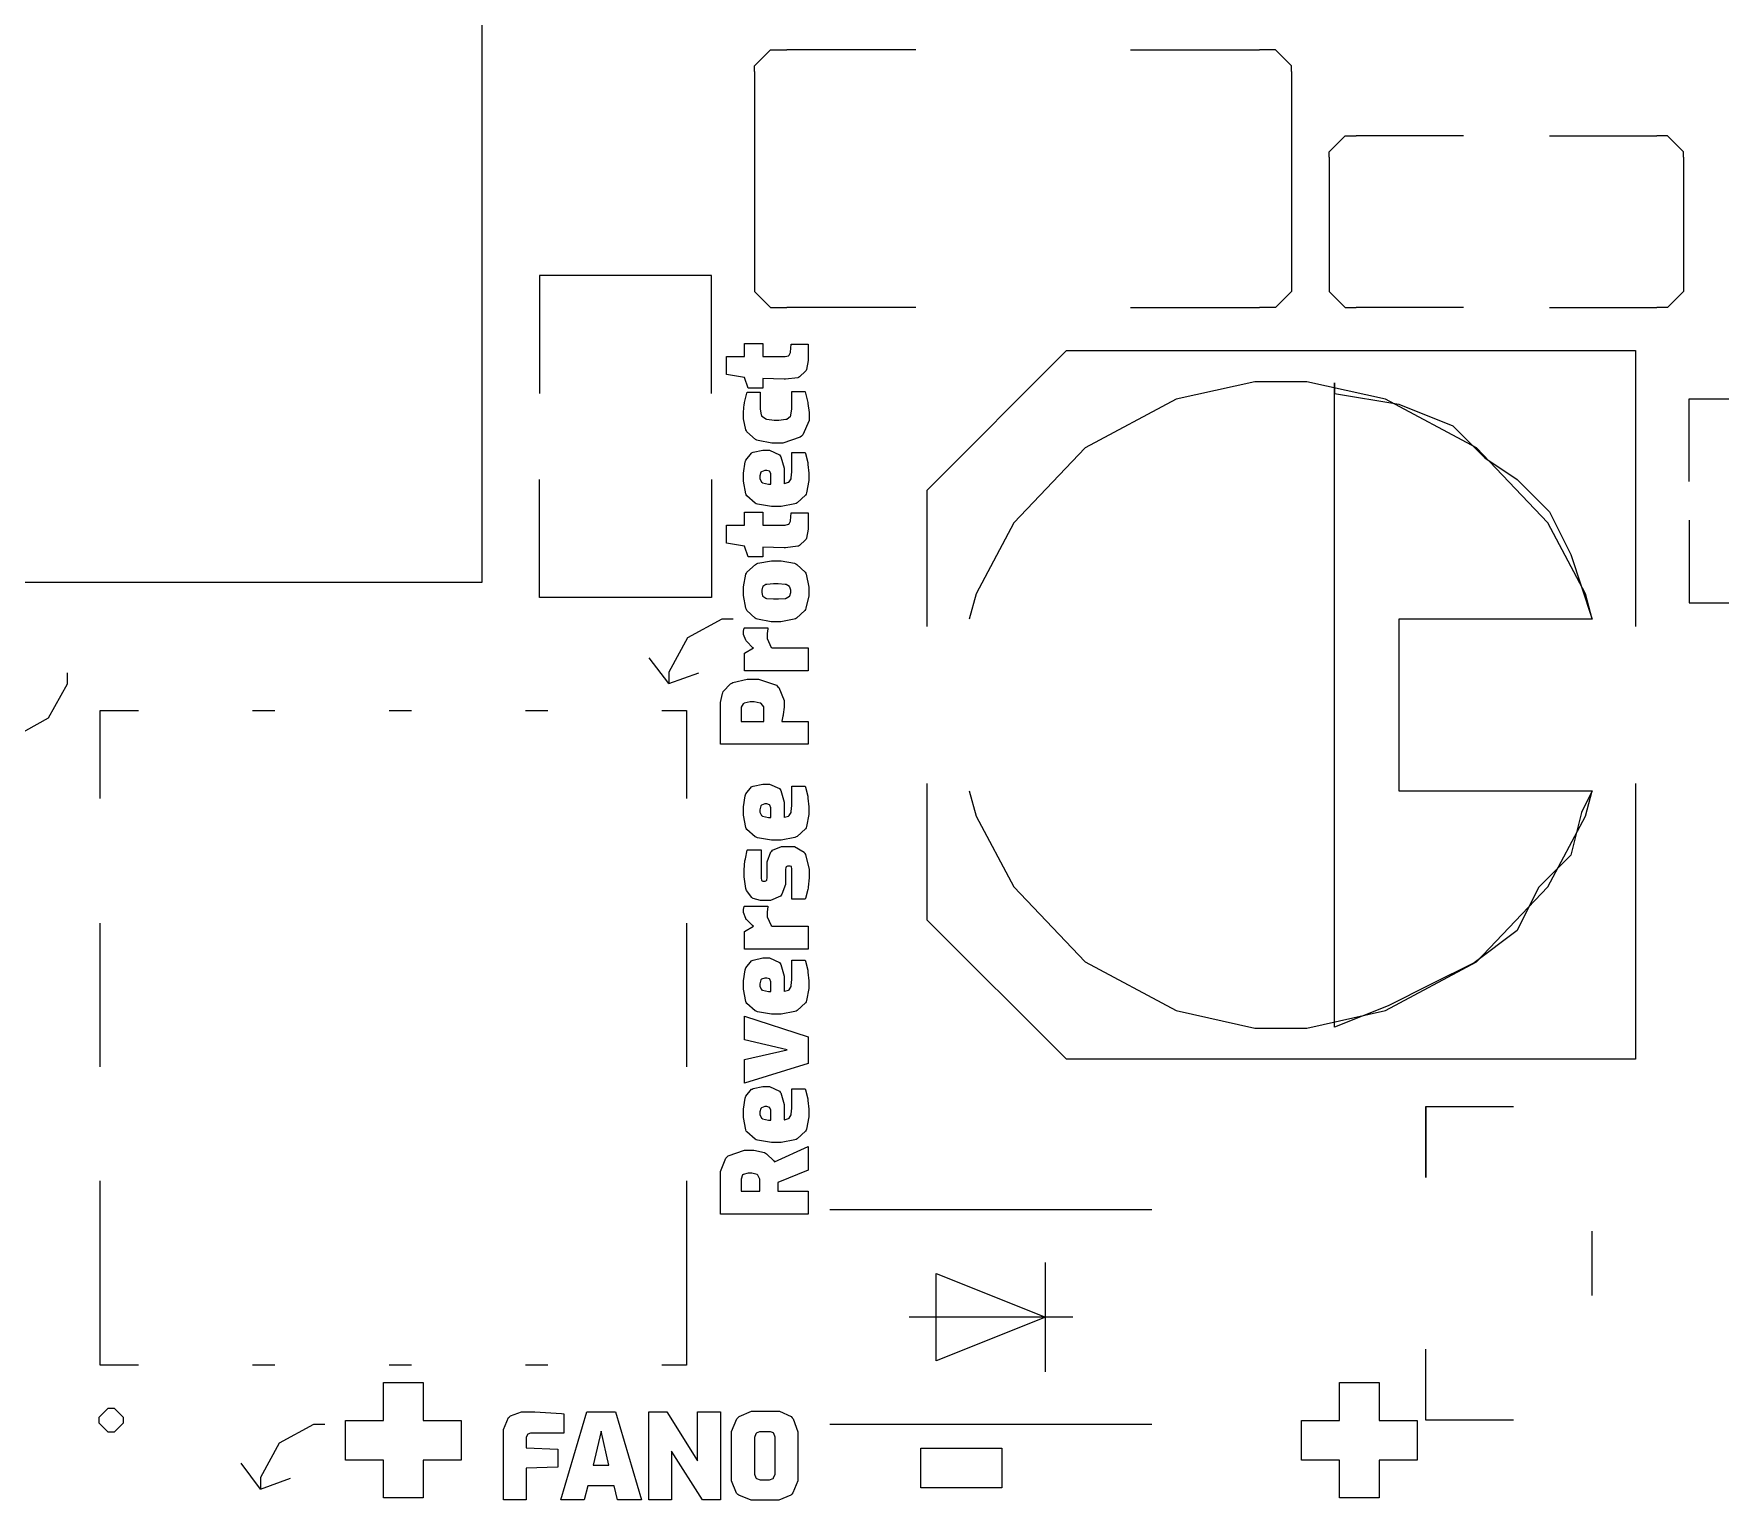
# Model space of a CAD drawing. Extents: x 0 to 132, y 0 to 98.
# Drawn here: x 20.74 to 36.44, y 24.22 to 37.88 of the extents above; entities that cross this region are included whole.
import ezdxf

# ---------------------------------------------------------------- set-up
doc = ezdxf.new("R2010")
doc.units = 0
doc.layers.get('0').update_dxf_attribs({"linetype": 'CONTINUOUS'})

msp = doc.modelspace()

# ---------------------------------------------------------------- linework, layer by layer
at = {"color": 0}
for p, q in [((24.9067, 38.8634), (24.9067, 32.7684)), ((27.4464, 37.5789), (27.5952, 37.7278)), ((27.5952, 37.7278), (27.6462, 37.7278)), ((27.6462, 37.7278), (27.7468, 37.7278)), ((28.9471, 37.7278), (27.7468, 37.7278)), ((30.9466, 37.7278), (32.1469, 37.7278)), ((32.2461, 37.7278), (32.1469, 37.7278)), ((32.2957, 37.7278), (32.2461, 37.7278)), ((32.4459, 37.5789), (32.2957, 37.7278)), ((27.4464, 37.5281), (27.4464, 37.5789)), ((32.4459, 37.5281), (32.4459, 37.5789)), ((27.4464, 37.5281), (27.4464, 35.5286)), ((32.4459, 37.5281), (32.4459, 35.5286)), ((32.7959, 36.7799), (32.9461, 36.9288)), ((32.9461, 36.9288), (32.9971, 36.9288)), ((32.9971, 36.9288), (33.0467, 36.9288)), ((34.0458, 36.9288), (33.0467, 36.9288)), ((34.8464, 36.9288), (35.8468, 36.9288)), ((35.8965, 36.9288), (35.8468, 36.9288)), ((35.9463, 36.9288), (35.8965, 36.9288)), ((36.0962, 36.7799), (35.9463, 36.9288)), ((32.7959, 36.7288), (32.7959, 36.7799)), ((36.0962, 36.7288), (36.0962, 36.7799)), ((32.7959, 36.7288), (32.7959, 35.5286)), ((36.0962, 36.7288), (36.0962, 35.5286)), ((27.0454, 35.6277), (25.4455, 35.6277)), ((25.4455, 35.6277), (25.4455, 34.5281)), ((27.0454, 34.5281), (27.0454, 35.6277)), ((27.4464, 35.5286), (27.4464, 35.4789)), ((32.4459, 35.5286), (32.4459, 35.4789)), ((32.7959, 35.5286), (32.7959, 35.4789)), ((36.0962, 35.5286), (36.0962, 35.4789)), ((27.4464, 35.4789), (27.5952, 35.3289)), ((32.4459, 35.4789), (32.2957, 35.3289)), ((32.7959, 35.4789), (32.9461, 35.3289)), ((36.0962, 35.4789), (35.9463, 35.3289)), ((27.5952, 35.3289), (27.6462, 35.3289)), ((27.6462, 35.3289), (27.7468, 35.3289)), ((28.9471, 35.3289), (27.7468, 35.3289)), ((30.9466, 35.3289), (32.1469, 35.3289)), ((32.2461, 35.3289), (32.1469, 35.3289)), ((32.2957, 35.3289), (32.2461, 35.3289)), ((32.9461, 35.3289), (32.9971, 35.3289)), ((32.9971, 35.3289), (33.0467, 35.3289)), ((34.0458, 35.3289), (33.0467, 35.3289)), ((34.8464, 35.3289), (35.8468, 35.3289)), ((35.8965, 35.3289), (35.8468, 35.3289)), ((35.9463, 35.3289), (35.8965, 35.3289)), ((27.1859, 34.7045), (27.1859, 34.874)), ((27.1859, 34.874), (27.3541, 34.874)), ((27.3541, 34.874), (27.3541, 34.9939)), ((27.3541, 34.9939), (27.5222, 34.9939)), ((27.5222, 34.9939), (27.5222, 34.874)), ((27.5222, 34.874), (27.722, 34.874)), ((27.722, 34.874), (27.733, 34.874)), ((27.733, 34.874), (27.7633, 34.8809)), ((27.7633, 34.8809), (27.7661, 34.8823)), ((27.7661, 34.8823), (27.7675, 34.885)), ((27.7675, 34.885), (27.7799, 34.9098)), ((27.7799, 34.9098), (27.7813, 34.9126)), ((27.7813, 34.9126), (27.7881, 34.9884)), ((27.7881, 34.9884), (27.9452, 34.9884)), ((27.9452, 34.9884), (27.9452, 34.8671)), ((27.9452, 34.8671), (27.9452, 34.8368)), ((29.0491, 33.6269), (30.3499, 34.9278)), ((30.3499, 34.9278), (35.6485, 34.9278)), ((35.6485, 34.9278), (35.6485, 32.3605)), ((27.3541, 34.6783), (27.1859, 34.7045)), ((27.9218, 34.7362), (27.8639, 34.6825)), ((27.926, 34.7431), (27.9218, 34.7362)), ((27.9287, 34.7514), (27.926, 34.7431)), ((27.9452, 34.8368), (27.9287, 34.7514)), ((27.3871, 34.5777), (27.3541, 34.6783)), ((27.5222, 34.5777), (27.3871, 34.5777)), ((27.722, 34.6632), (27.5222, 34.6687)), ((27.5222, 34.6687), (27.5222, 34.5777)), ((27.7358, 34.6632), (27.722, 34.6632)), ((27.8488, 34.6756), (27.7358, 34.6632)), ((27.7937, 34.4027), (27.7937, 34.5488)), ((27.7937, 34.5488), (27.9135, 34.5488)), ((27.857, 34.6783), (27.8488, 34.6756)), ((27.8639, 34.6825), (27.857, 34.6783)), ((27.9135, 34.5488), (27.9163, 34.5433)), ((32.1028, 34.637), (31.3724, 34.4758)), ((32.3467, 34.637), (32.1028, 34.637)), ((32.5892, 34.637), (32.3467, 34.637)), ((33.3196, 34.4758), (32.5892, 34.637)), ((32.8469, 28.6287), (32.8469, 34.6287)), ((32.8469, 34.6287), (32.8469, 34.5281)), ((27.3444, 34.3559), (27.3499, 34.4303)), ((27.3499, 34.4303), (27.3513, 34.4372)), ((27.3513, 34.4372), (27.3527, 34.4454)), ((27.3527, 34.4454), (27.3734, 34.5323)), ((27.3734, 34.5323), (27.3775, 34.5419)), ((27.3775, 34.5419), (27.4987, 34.5419)), ((27.4987, 34.5419), (27.4987, 34.4)), ((27.4987, 34.4), (27.4987, 34.382)), ((27.7937, 34.3848), (27.7937, 34.4027)), ((27.9163, 34.5433), (27.9383, 34.4565)), ((27.9383, 34.4565), (27.9411, 34.4454)), ((27.9411, 34.4454), (27.9425, 34.4344)), ((27.9425, 34.4344), (27.9535, 34.3517)), ((31.3724, 34.4758), (30.5235, 34.0224)), ((32.8469, 34.5281), (33.4464, 34.4289)), ((34.1685, 34.0224), (33.3196, 34.4758)), ((33.4464, 34.4289), (33.9466, 34.2291)), ((36.1474, 34.4785), (37.3475, 34.4785)), ((36.1474, 33.7082), (36.1474, 34.4785)), ((27.3444, 34.3283), (27.3444, 34.3559)), ((27.3444, 34.2938), (27.3444, 34.3283)), ((27.3665, 34.1905), (27.3444, 34.2938)), ((27.4987, 34.382), (27.5084, 34.3311)), ((27.5084, 34.3311), (27.5112, 34.3256)), ((27.5112, 34.3256), (27.5125, 34.3214)), ((27.5125, 34.3214), (27.5511, 34.2925)), ((27.5511, 34.2925), (27.5566, 34.2897)), ((27.5566, 34.2897), (27.5608, 34.2883)), ((27.5608, 34.2883), (27.6283, 34.2801)), ((27.6283, 34.2801), (27.6517, 34.2801)), ((27.6517, 34.2801), (27.6738, 34.2801)), ((27.6738, 34.2801), (27.7372, 34.2883)), ((27.7372, 34.2883), (27.7427, 34.2897)), ((27.7427, 34.2897), (27.7468, 34.2911)), ((27.7468, 34.2911), (27.7813, 34.3187)), ((27.7813, 34.3187), (27.784, 34.3228)), ((27.784, 34.3228), (27.7854, 34.3283)), ((27.7854, 34.3283), (27.7937, 34.3848)), ((27.9535, 34.276), (27.8956, 34.145)), ((27.9535, 34.3517), (27.9535, 34.3228)), ((27.9535, 34.3228), (27.9535, 34.276)), ((27.372, 34.1809), (27.3665, 34.1905)), ((27.3761, 34.1726), (27.372, 34.1809)), ((27.456, 34.1009), (27.3761, 34.1726)), ((27.4684, 34.0954), (27.456, 34.1009)), ((27.4794, 34.0913), (27.4684, 34.0954)), ((27.6076, 34.0665), (27.4794, 34.0913)), ((27.8722, 34.1216), (27.7082, 34.0665)), ((27.8846, 34.1326), (27.8722, 34.1216)), ((27.8956, 34.145), (27.8846, 34.1326)), ((33.9466, 34.2291), (34.247, 33.9287)), ((27.3651, 33.9094), (27.4175, 33.9742)), ((27.4175, 33.9742), (27.4257, 33.9783)), ((27.4257, 33.9783), (27.4326, 33.9824)), ((27.4326, 33.9824), (27.5235, 34.0003)), ((27.5235, 34.0003), (27.5553, 34.0003)), ((27.5553, 34.0003), (27.5869, 34.0003)), ((27.5869, 34.0003), (27.6779, 33.9576)), ((27.6545, 34.0665), (27.6076, 34.0665)), ((27.7082, 34.0665), (27.6545, 34.0665)), ((27.6779, 33.9576), (27.6848, 33.948)), ((27.6848, 33.948), (27.6903, 33.9397)), ((27.6903, 33.9397), (27.722, 33.8322)), ((27.7937, 33.8184), (27.7937, 33.9783)), ((27.7937, 33.9783), (27.9177, 33.9783)), ((27.9177, 33.9783), (27.9204, 33.97)), ((27.9204, 33.97), (27.9411, 33.886)), ((30.5235, 34.0224), (29.8607, 33.3237)), ((34.8313, 33.3237), (34.1685, 34.0224)), ((34.247, 33.9287), (34.546, 33.7289)), ((27.3444, 33.7881), (27.3582, 33.8915)), ((27.3444, 33.7495), (27.3444, 33.7881)), ((27.3582, 33.8915), (27.3623, 33.8998)), ((27.3623, 33.8998), (27.3651, 33.9094)), ((27.5057, 33.7964), (27.496, 33.7619)), ((27.496, 33.7619), (27.496, 33.7495)), ((27.5084, 33.7978), (27.5057, 33.7964)), ((27.5098, 33.8005), (27.5084, 33.7978)), ((27.5428, 33.8129), (27.5098, 33.8005)), ((27.5553, 33.8129), (27.5428, 33.8129)), ((27.5621, 33.8129), (27.5553, 33.8129)), ((27.5869, 33.8046), (27.5621, 33.8129)), ((27.5883, 33.8033), (27.5869, 33.8046)), ((27.5897, 33.8019), (27.5883, 33.8033)), ((27.598, 33.7798), (27.5897, 33.8019)), ((27.598, 33.7716), (27.598, 33.7798)), ((27.598, 33.6861), (27.598, 33.7716)), ((27.722, 33.8322), (27.722, 33.795)), ((27.722, 33.795), (27.722, 33.6889)), ((27.7881, 33.744), (27.7937, 33.8005)), ((27.7937, 33.8005), (27.7937, 33.8184)), ((27.9411, 33.886), (27.9438, 33.8763)), ((27.9438, 33.8763), (27.9438, 33.868)), ((27.9438, 33.868), (27.9508, 33.7867)), ((27.9508, 33.7867), (27.9508, 33.7592)), ((25.4455, 32.6278), (25.4455, 33.7275)), ((27.0454, 33.7275), (27.0454, 32.6278)), ((27.3444, 33.711), (27.3444, 33.7495)), ((27.3651, 33.5938), (27.3444, 33.711)), ((27.496, 33.7495), (27.496, 33.7385)), ((27.496, 33.7385), (27.5125, 33.7041)), ((27.5125, 33.7041), (27.5167, 33.7013)), ((27.5167, 33.7013), (27.5194, 33.6985)), ((27.5194, 33.6985), (27.5773, 33.6861)), ((27.5773, 33.6861), (27.598, 33.6861)), ((27.722, 33.6889), (27.7261, 33.6903)), ((27.7261, 33.6903), (27.7633, 33.7027)), ((27.7633, 33.7027), (27.7661, 33.7041)), ((27.7661, 33.7041), (27.7675, 33.7068)), ((27.7675, 33.7068), (27.7868, 33.7344)), ((27.7868, 33.7344), (27.7881, 33.7385)), ((27.7881, 33.7385), (27.7881, 33.744)), ((27.9301, 33.6035), (27.926, 33.5925)), ((27.9508, 33.7178), (27.9301, 33.6035)), ((27.9508, 33.7592), (27.9508, 33.7178)), ((29.0491, 33.6269), (29.0491, 32.3605)), ((34.546, 33.7289), (34.8464, 33.4284)), ((27.3692, 33.5842), (27.3651, 33.5938)), ((27.3734, 33.5759), (27.3692, 33.5842)), ((27.4519, 33.507), (27.3734, 33.5759)), ((27.4629, 33.5029), (27.4519, 33.507)), ((27.4739, 33.4987), (27.4629, 33.5029)), ((27.6035, 33.478), (27.4739, 33.4987)), ((27.6517, 33.478), (27.6035, 33.478)), ((27.6944, 33.478), (27.6517, 33.478)), ((27.8226, 33.5015), (27.6944, 33.478)), ((27.8336, 33.5056), (27.8226, 33.5015)), ((27.8446, 33.5111), (27.8336, 33.5056)), ((27.9204, 33.5828), (27.8446, 33.5111)), ((27.926, 33.5925), (27.9204, 33.5828)), ((27.1859, 33.1349), (27.1859, 33.3017)), ((27.1859, 33.3017), (27.3541, 33.3017)), ((27.3541, 33.3017), (27.3541, 33.4243)), ((27.3541, 33.4243), (27.5222, 33.4243)), ((27.5222, 33.4243), (27.5222, 33.3017)), ((27.5222, 33.3017), (27.722, 33.3017)), ((27.722, 33.3017), (27.733, 33.3017)), ((27.733, 33.3017), (27.7633, 33.3113)), ((27.7633, 33.3113), (27.7661, 33.3127)), ((27.7661, 33.3127), (27.7675, 33.3155)), ((27.7675, 33.3155), (27.7799, 33.3403)), ((27.7799, 33.3403), (27.7813, 33.343)), ((27.7813, 33.343), (27.7881, 33.4188)), ((27.7881, 33.4188), (27.9452, 33.4188)), ((27.9452, 33.4188), (27.9452, 33.2948)), ((27.9452, 33.2948), (27.9452, 33.2645)), ((29.8607, 33.3237), (29.5107, 32.6636)), ((35.1813, 32.6636), (34.8313, 33.3237)), ((34.8464, 33.4284), (35.0463, 33.0288)), ((36.1474, 33.3485), (36.1474, 32.5782)), ((27.3541, 33.1074), (27.1859, 33.1349)), ((27.9218, 33.1652), (27.8639, 33.1129)), ((27.926, 33.1722), (27.9218, 33.1652)), ((27.9287, 33.1804), (27.926, 33.1722)), ((27.9452, 33.2645), (27.9287, 33.1804)), ((27.3871, 33.0081), (27.3541, 33.1074)), ((27.5222, 33.0081), (27.3871, 33.0081)), ((27.722, 33.0908), (27.5222, 33.0991)), ((27.5222, 33.0991), (27.5222, 33.0081)), ((27.7358, 33.0908), (27.722, 33.0908)), ((27.8488, 33.106), (27.7358, 33.0908)), ((27.857, 33.1088), (27.8488, 33.106)), ((27.8639, 33.1129), (27.857, 33.1088)), ((35.0463, 33.0288), (35.2461, 32.428)), ((27.3444, 32.7284), (27.3665, 32.8456)), ((27.3665, 32.8456), (27.372, 32.8552)), ((27.372, 32.8552), (27.3761, 32.8648)), ((27.3761, 32.8648), (27.4546, 32.9379)), ((27.4546, 32.9379), (27.4657, 32.942)), ((27.4657, 32.942), (27.4767, 32.9475)), ((27.4767, 32.9475), (27.6049, 32.9696)), ((27.6049, 32.9696), (27.649, 32.9696)), ((27.649, 32.9696), (27.6931, 32.9696)), ((27.6931, 32.9696), (27.8185, 32.9475)), ((27.8185, 32.9475), (27.8295, 32.942)), ((27.8295, 32.942), (27.8405, 32.9379)), ((27.8405, 32.9379), (27.9177, 32.8662)), ((27.9177, 32.8662), (27.9232, 32.8552)), ((27.9232, 32.8552), (27.9273, 32.8456)), ((27.9273, 32.8456), (27.9508, 32.7256)), ((24.9067, 32.7684), (10.5558, 32.7684)), ((27.3444, 32.6857), (27.3444, 32.7284)), ((27.3444, 32.6471), (27.3444, 32.6857)), ((27.5208, 32.727), (27.5139, 32.6967)), ((27.5139, 32.6967), (27.5139, 32.6857)), ((27.5139, 32.6857), (27.5139, 32.6747)), ((27.5139, 32.6747), (27.5208, 32.6444)), ((27.5222, 32.7284), (27.5208, 32.727)), ((27.5511, 32.7491), (27.5222, 32.7312)), ((27.5222, 32.7312), (27.5222, 32.7284)), ((27.5566, 32.7491), (27.5511, 32.7491)), ((27.5608, 32.7504), (27.5566, 32.7491)), ((27.6228, 32.756), (27.5608, 32.7504)), ((27.6462, 32.756), (27.6228, 32.756)), ((27.6669, 32.756), (27.6462, 32.756)), ((27.7316, 32.7504), (27.6669, 32.756)), ((27.7372, 32.7491), (27.7316, 32.7504)), ((27.7413, 32.7491), (27.7372, 32.7491)), ((27.7716, 32.7312), (27.7413, 32.7491)), ((27.773, 32.7284), (27.7716, 32.7312)), ((27.7744, 32.727), (27.773, 32.7284)), ((27.784, 32.6967), (27.7744, 32.727)), ((27.7744, 32.6444), (27.784, 32.676)), ((27.784, 32.6857), (27.784, 32.6967)), ((27.784, 32.676), (27.784, 32.6857)), ((27.9508, 32.7256), (27.9508, 32.6857)), ((27.9508, 32.6857), (27.9508, 32.6444)), ((29.5107, 32.6636), (29.4459, 32.428)), ((35.2461, 32.428), (35.1813, 32.6636)), ((27.0454, 32.6278), (25.4455, 32.6278)), ((27.3665, 32.5286), (27.3444, 32.6471)), ((27.372, 32.5176), (27.3665, 32.5286)), ((27.3761, 32.5079), (27.372, 32.5176)), ((27.4519, 32.4363), (27.3761, 32.5079)), ((27.5208, 32.6444), (27.5222, 32.6416)), ((27.5222, 32.6416), (27.5222, 32.6402)), ((27.5222, 32.6402), (27.5511, 32.6223)), ((27.5511, 32.6223), (27.5566, 32.6209)), ((27.5566, 32.6209), (27.5608, 32.6209)), ((27.5608, 32.6209), (27.6242, 32.6168)), ((27.6242, 32.6168), (27.6462, 32.6168)), ((27.6462, 32.6168), (27.6683, 32.6168)), ((27.6683, 32.6168), (27.7316, 32.6209)), ((27.7316, 32.6209), (27.7372, 32.6209)), ((27.7372, 32.6209), (27.7413, 32.6223)), ((27.7413, 32.6223), (27.7716, 32.6402)), ((27.7716, 32.6402), (27.773, 32.6416)), ((27.773, 32.6416), (27.7744, 32.6444)), ((27.9149, 32.5079), (27.8378, 32.4363)), ((27.9204, 32.5176), (27.9149, 32.5079)), ((27.9246, 32.5286), (27.9204, 32.5176)), ((27.9508, 32.6444), (27.9246, 32.5286)), ((36.1474, 32.5782), (37.3475, 32.5782)), ((27.1405, 32.428), (26.8222, 32.253)), ((27.2466, 32.428), (27.1405, 32.428)), ((27.3499, 32.3439), (27.3513, 32.3467)), ((27.3513, 32.3467), (27.5704, 32.3467)), ((27.4629, 32.4308), (27.4519, 32.4363)), ((27.4739, 32.4266), (27.4629, 32.4308)), ((27.6021, 32.4032), (27.4739, 32.4266)), ((27.5704, 32.3467), (27.569, 32.3384)), ((27.649, 32.4032), (27.6021, 32.4032)), ((27.6903, 32.4032), (27.649, 32.4032)), ((27.8157, 32.4266), (27.6903, 32.4032)), ((27.8267, 32.4308), (27.8157, 32.4266)), ((27.8378, 32.4363), (27.8267, 32.4308)), ((35.2461, 32.428), (33.4464, 32.428)), ((33.4464, 32.428), (33.4464, 30.8281)), ((26.8222, 32.253), (26.6471, 31.9346)), ((27.3444, 32.315), (27.3499, 32.3439)), ((27.3444, 32.304), (27.3444, 32.315)), ((27.3444, 32.286), (27.3444, 32.304)), ((27.3651, 32.2309), (27.3444, 32.286)), ((27.3692, 32.2254), (27.3651, 32.2309)), ((27.3734, 32.2199), (27.3692, 32.2254)), ((27.4285, 32.1648), (27.3734, 32.2199)), ((27.569, 32.3384), (27.5649, 32.293)), ((27.5649, 32.293), (27.5649, 32.2764)), ((27.5649, 32.2764), (27.5649, 32.2475)), ((27.5649, 32.2475), (27.6021, 32.1648)), ((26.6471, 31.8286), (26.4666, 32.0683)), ((27.3541, 32.111), (27.4354, 32.1593)), ((27.3541, 31.9457), (27.3541, 32.111)), ((27.4354, 32.1593), (27.4285, 32.1648)), ((27.6021, 32.1648), (27.6104, 32.1593)), ((27.6104, 32.1593), (27.9452, 32.1593)), ((27.9452, 32.1593), (27.9452, 31.9457)), ((21.0468, 31.9291), (21.0468, 31.823)), ((26.6471, 31.9346), (26.6471, 31.8286)), ((26.6471, 31.8286), (26.9269, 31.9291)), ((27.9452, 31.9457), (27.3541, 31.9457)), ((21.0468, 31.823), (20.8704, 31.5047)), ((27.128, 31.6522), (27.1473, 31.7348)), ((27.1473, 31.7348), (27.1515, 31.7431)), ((27.1515, 31.7431), (27.1543, 31.7528)), ((27.1543, 31.7528), (27.2232, 31.8258)), ((27.2232, 31.8258), (27.2342, 31.8313)), ((27.2342, 31.8313), (27.2452, 31.8382)), ((27.2452, 31.8382), (27.3775, 31.8699)), ((27.3775, 31.8699), (27.423, 31.8699)), ((27.423, 31.8699), (27.4822, 31.8699)), ((27.4822, 31.8699), (27.6503, 31.8134)), ((27.6503, 31.8134), (27.6614, 31.801)), ((27.6614, 31.801), (27.671, 31.79)), ((27.671, 31.79), (27.722, 31.6714)), ((21.3527, 31.5764), (21.7096, 31.5764)), ((21.3527, 30.7592), (21.3527, 31.5764)), ((22.7707, 31.5764), (22.9815, 31.5764)), ((24.044, 31.5764), (24.2521, 31.5764)), ((25.3146, 31.5764), (25.5213, 31.5764)), ((26.5837, 31.5764), (26.8139, 31.5764)), ((26.8139, 31.5764), (26.8139, 30.7592)), ((27.128, 31.6205), (27.128, 31.6522)), ((27.128, 31.2622), (27.128, 31.6205)), ((27.3417, 31.6398), (27.321, 31.6095)), ((27.321, 31.6095), (27.321, 31.5984)), ((27.321, 31.5984), (27.321, 31.4758)), ((27.3458, 31.6411), (27.3417, 31.6398)), ((27.3499, 31.6439), (27.3458, 31.6411)), ((27.405, 31.6563), (27.3499, 31.6439)), ((27.4257, 31.6563), (27.405, 31.6563)), ((27.4436, 31.6563), (27.4257, 31.6563)), ((27.4987, 31.6466), (27.4436, 31.6563)), ((27.5042, 31.6439), (27.4987, 31.6466)), ((27.5084, 31.6425), (27.5042, 31.6439)), ((27.5318, 31.6108), (27.5084, 31.6425)), ((27.5318, 31.5984), (27.5318, 31.6108)), ((27.5318, 31.4758), (27.5318, 31.5984)), ((27.722, 31.6067), (27.7137, 31.5406)), ((27.722, 31.6714), (27.722, 31.6315)), ((27.722, 31.6315), (27.722, 31.6067)), ((20.8704, 31.5047), (20.5521, 31.3283)), ((27.321, 31.4758), (27.5318, 31.4758)), ((27.7096, 31.524), (27.6999, 31.4772)), ((27.6999, 31.4772), (27.6999, 31.4758)), ((27.6999, 31.4758), (27.9452, 31.4758)), ((27.7124, 31.5323), (27.7096, 31.524)), ((27.7137, 31.5406), (27.7124, 31.5323)), ((27.9452, 31.4758), (27.9452, 31.2622)), ((27.9452, 31.2622), (27.128, 31.2622)), ((27.3444, 30.6792), (27.3582, 30.784)), ((27.3582, 30.784), (27.3623, 30.7923)), ((27.3623, 30.7923), (27.3651, 30.8019)), ((27.3651, 30.8019), (27.4175, 30.8667)), ((27.4175, 30.8667), (27.4257, 30.8694)), ((27.4257, 30.8694), (27.4326, 30.8736)), ((27.4326, 30.8736), (27.5235, 30.8915)), ((27.5235, 30.8915), (27.5553, 30.8915)), ((27.5553, 30.8915), (27.5869, 30.8915)), ((27.5869, 30.8915), (27.6779, 30.8501)), ((27.6779, 30.8501), (27.6848, 30.8405)), ((27.6848, 30.8405), (27.6903, 30.8322)), ((27.6903, 30.8322), (27.722, 30.7233)), ((27.7937, 30.7096), (27.7937, 30.8722)), ((27.7937, 30.8722), (27.9177, 30.8722)), ((27.9177, 30.8722), (27.9204, 30.8639)), ((27.9204, 30.8639), (27.9411, 30.7785)), ((27.9411, 30.7785), (27.9438, 30.7702)), ((29.0491, 30.897), (29.0491, 29.6292)), ((29.4459, 30.8281), (29.5107, 30.5938)), ((33.4464, 30.8281), (35.2461, 30.8281)), ((35.2461, 30.8281), (35.1469, 30.6283)), ((35.1813, 30.5938), (35.2461, 30.8281)), ((35.6485, 30.897), (35.6485, 28.3297)), ((27.3444, 30.6407), (27.3444, 30.6792)), ((27.3444, 30.6035), (27.3444, 30.6407)), ((27.5057, 30.6889), (27.496, 30.6531)), ((27.496, 30.6531), (27.496, 30.6407)), ((27.496, 30.6407), (27.496, 30.6296)), ((27.496, 30.6296), (27.5125, 30.598)), ((27.5084, 30.6917), (27.5057, 30.6889)), ((27.5098, 30.6944), (27.5084, 30.6917)), ((27.5428, 30.7068), (27.5098, 30.6944)), ((27.5553, 30.7068), (27.5428, 30.7068)), ((27.5621, 30.7068), (27.5553, 30.7068)), ((27.5869, 30.6985), (27.5621, 30.7068)), ((27.5883, 30.6958), (27.5869, 30.6985)), ((27.5897, 30.6944), (27.5883, 30.6958)), ((27.598, 30.671), (27.5897, 30.6944)), ((27.598, 30.6627), (27.598, 30.671)), ((27.598, 30.58), (27.598, 30.6627)), ((27.722, 30.7233), (27.722, 30.6862)), ((27.722, 30.6862), (27.722, 30.5814)), ((27.7675, 30.598), (27.7868, 30.6283)), ((27.7868, 30.6283), (27.7881, 30.6324)), ((27.7881, 30.6379), (27.7937, 30.6917)), ((27.7881, 30.6324), (27.7881, 30.6379)), ((27.7937, 30.6917), (27.7937, 30.7096)), ((27.9438, 30.7702), (27.9438, 30.7619)), ((27.9438, 30.7619), (27.9508, 30.6792)), ((27.9508, 30.6792), (27.9508, 30.6503)), ((27.9508, 30.6503), (27.9508, 30.609)), ((35.1469, 30.6283), (35.0463, 30.2286)), ((27.3651, 30.4877), (27.3444, 30.6035)), ((27.3692, 30.4781), (27.3651, 30.4877)), ((27.3734, 30.4684), (27.3692, 30.4781)), ((27.4519, 30.4009), (27.3734, 30.4684)), ((27.5125, 30.598), (27.5167, 30.5952)), ((27.5167, 30.5952), (27.5194, 30.5925)), ((27.5194, 30.5925), (27.5773, 30.58)), ((27.5773, 30.58), (27.598, 30.58)), ((27.722, 30.5814), (27.7261, 30.5828)), ((27.7261, 30.5828), (27.7633, 30.5938)), ((27.7633, 30.5938), (27.7661, 30.5952)), ((27.7661, 30.5952), (27.7675, 30.598)), ((27.9204, 30.4753), (27.8446, 30.4037)), ((27.926, 30.485), (27.9204, 30.4753)), ((27.9301, 30.496), (27.926, 30.485)), ((27.9508, 30.609), (27.9301, 30.496)), ((29.5107, 30.5938), (29.8607, 29.9338)), ((34.8313, 29.9338), (35.1813, 30.5938)), ((27.4629, 30.3968), (27.4519, 30.4009)), ((27.4739, 30.3926), (27.4629, 30.3968)), ((27.6035, 30.3706), (27.4739, 30.3926)), ((27.6517, 30.3706), (27.6035, 30.3706)), ((27.6145, 30.2755), (27.6986, 30.31)), ((27.6944, 30.3706), (27.6517, 30.3706)), ((27.8226, 30.3954), (27.6944, 30.3706)), ((27.6986, 30.31), (27.7275, 30.31)), ((27.7275, 30.31), (27.7881, 30.31)), ((27.7881, 30.31), (27.8198, 30.31)), ((27.8198, 30.31), (27.908, 30.2576)), ((27.8336, 30.3995), (27.8226, 30.3954)), ((27.8446, 30.4037), (27.8336, 30.3995)), ((27.3485, 30.095), (27.3568, 30.1763)), ((27.3568, 30.1763), (27.3596, 30.1859)), ((27.3596, 30.1859), (27.361, 30.197)), ((27.361, 30.197), (27.3789, 30.2755)), ((27.3789, 30.2755), (27.3816, 30.2796)), ((27.3816, 30.2796), (27.507, 30.2796)), ((27.507, 30.2796), (27.507, 30.0206)), ((27.5649, 30.168), (27.5994, 30.2603)), ((27.5649, 30.1349), (27.5649, 30.168)), ((27.5994, 30.2603), (27.6076, 30.2672)), ((27.6076, 30.2672), (27.6145, 30.2755)), ((27.908, 30.2576), (27.9149, 30.2466)), ((27.9149, 30.2466), (27.9204, 30.2369)), ((27.9204, 30.2369), (27.9535, 30.0977)), ((35.0463, 30.2286), (34.7459, 29.9282)), ((27.3485, 30.0633), (27.3485, 30.095)), ((27.3485, 30.0275), (27.3485, 30.0633)), ((27.3651, 29.9186), (27.3485, 30.0275)), ((27.507, 30.0206), (27.507, 30.015)), ((27.507, 30.015), (27.5098, 29.9972)), ((27.5098, 29.9972), (27.5112, 29.9957)), ((27.5112, 29.9957), (27.5112, 29.9944)), ((27.5112, 29.9944), (27.5235, 29.9875)), ((27.5456, 29.9875), (27.558, 29.9957)), ((27.558, 29.9957), (27.5594, 29.9972)), ((27.5594, 29.9985), (27.5649, 30.0233)), ((27.5594, 29.9972), (27.5594, 29.9985)), ((27.5649, 30.0302), (27.5649, 30.1349)), ((27.5649, 30.0233), (27.5649, 30.0302)), ((27.7385, 30.1184), (27.7344, 30.095)), ((27.7344, 30.095), (27.7344, 30.0867)), ((27.7344, 30.0867), (27.7344, 29.9875)), ((27.7399, 30.1198), (27.7385, 30.1184)), ((27.7523, 30.1267), (27.7399, 30.1212)), ((27.7399, 30.1212), (27.7399, 30.1198)), ((27.7578, 30.1267), (27.7523, 30.1267)), ((27.773, 30.1267), (27.7578, 30.1267)), ((27.7771, 30.1267), (27.773, 30.1267)), ((27.7895, 30.1239), (27.7771, 30.1267)), ((27.7909, 30.1225), (27.7895, 30.1239)), ((27.7909, 30.1212), (27.7909, 30.1225)), ((27.7937, 30.1019), (27.7909, 30.1212)), ((27.7937, 30.095), (27.7937, 30.1019)), ((27.7937, 29.8194), (27.7937, 30.095)), ((27.9535, 30.0192), (27.9466, 29.9324)), ((27.9535, 30.0977), (27.9535, 30.0509)), ((27.9535, 30.0509), (27.9535, 30.0192)), ((27.3692, 29.909), (27.3651, 29.9186)), ((27.372, 29.9007), (27.3692, 29.909)), ((27.4202, 29.8345), (27.372, 29.9007)), ((27.4271, 29.8304), (27.4202, 29.8345)), ((27.5235, 29.9875), (27.5291, 29.9875)), ((27.5291, 29.9875), (27.5415, 29.9875)), ((27.5415, 29.9875), (27.5456, 29.9875)), ((27.6876, 29.8497), (27.5952, 29.807)), ((27.6944, 29.8579), (27.6876, 29.8497)), ((27.7013, 29.8662), (27.6944, 29.8579)), ((27.7344, 29.9558), (27.7013, 29.8662)), ((27.7344, 29.9875), (27.7344, 29.9558)), ((27.9438, 29.9117), (27.9204, 29.8263)), ((27.9452, 29.9213), (27.9438, 29.9117)), ((27.9466, 29.9324), (27.9452, 29.9213)), ((29.8607, 29.9338), (30.5235, 29.2365)), ((34.1685, 29.2365), (34.8313, 29.9338)), ((34.7459, 29.9282), (34.546, 29.5286)), ((27.3444, 29.7243), (27.3499, 29.7532)), ((27.3444, 29.7133), (27.3444, 29.7243)), ((27.3444, 29.6954), (27.3444, 29.7133)), ((27.3651, 29.6388), (27.3444, 29.6954)), ((27.3499, 29.7532), (27.3513, 29.756)), ((27.3513, 29.756), (27.5704, 29.756)), ((27.434, 29.8276), (27.4271, 29.8304)), ((27.5029, 29.807), (27.434, 29.8276)), ((27.5291, 29.807), (27.5029, 29.807)), ((27.5649, 29.807), (27.5291, 29.807)), ((27.5952, 29.807), (27.5649, 29.807)), ((27.569, 29.7477), (27.5649, 29.7022)), ((27.5649, 29.7022), (27.5649, 29.6857)), ((27.5649, 29.6857), (27.5649, 29.6568)), ((27.5704, 29.756), (27.569, 29.7477)), ((27.9177, 29.8194), (27.7937, 29.8194)), ((27.9204, 29.8263), (27.9177, 29.8194)), ((21.3527, 28.2594), (21.3527, 29.5975)), ((26.8139, 29.5975), (26.8139, 28.2594)), ((27.3541, 29.5203), (27.4354, 29.5686)), ((27.3541, 29.355), (27.3541, 29.5203)), ((27.3692, 29.632), (27.3651, 29.6388)), ((27.3734, 29.6265), (27.3692, 29.632)), ((27.4285, 29.5741), (27.3734, 29.6265)), ((27.4354, 29.5686), (27.4285, 29.5741)), ((27.5649, 29.6568), (27.6021, 29.5741)), ((27.6021, 29.5741), (27.6104, 29.5686)), ((27.6104, 29.5686), (27.9452, 29.5686)), ((27.9452, 29.5686), (27.9452, 29.355)), ((29.0491, 29.6292), (30.3499, 28.3297)), ((34.546, 29.5286), (34.1464, 29.2282)), ((27.9452, 29.355), (27.3541, 29.355)), ((27.3651, 29.1814), (27.4175, 29.2461)), ((27.4175, 29.2461), (27.4257, 29.2489)), ((27.4257, 29.2489), (27.4326, 29.253)), ((27.4326, 29.253), (27.5235, 29.2737)), ((27.5235, 29.2737), (27.5553, 29.2737)), ((27.5553, 29.2737), (27.5869, 29.2737)), ((27.5869, 29.2737), (27.6779, 29.2296)), ((27.6779, 29.2296), (27.6848, 29.2199)), ((27.6848, 29.2199), (27.6903, 29.2117)), ((27.6903, 29.2117), (27.722, 29.1042)), ((27.7937, 29.089), (27.7937, 29.2516)), ((27.7937, 29.2516), (27.9177, 29.2516)), ((27.9177, 29.2516), (27.9204, 29.2433)), ((27.9204, 29.2433), (27.9411, 29.1579)), ((30.5235, 29.2365), (31.3724, 28.7831)), ((33.3196, 28.7831), (34.1685, 29.2365)), ((34.1464, 29.2282), (33.7468, 29.0284)), ((27.3444, 29.0587), (27.3582, 29.1634)), ((27.3444, 29.0201), (27.3444, 29.0587)), ((27.3582, 29.1634), (27.3623, 29.1717)), ((27.3623, 29.1717), (27.3651, 29.1814)), ((27.5057, 29.0683), (27.496, 29.0325)), ((27.5084, 29.0711), (27.5057, 29.0683)), ((27.5098, 29.0739), (27.5084, 29.0711)), ((27.5428, 29.0862), (27.5098, 29.0739)), ((27.5553, 29.0862), (27.5428, 29.0862)), ((27.5621, 29.0862), (27.5553, 29.0862)), ((27.5869, 29.078), (27.5621, 29.0862)), ((27.5883, 29.0752), (27.5869, 29.078)), ((27.5897, 29.0739), (27.5883, 29.0752)), ((27.598, 29.0504), (27.5897, 29.0739)), ((27.598, 29.0421), (27.598, 29.0504)), ((27.722, 29.1042), (27.722, 29.0683)), ((27.722, 29.0683), (27.722, 28.9609)), ((27.7881, 29.0173), (27.7937, 29.0711)), ((27.7937, 29.0711), (27.7937, 29.089)), ((27.9411, 29.1579), (27.9438, 29.1496)), ((27.9438, 29.1496), (27.9438, 29.1414)), ((27.9438, 29.1414), (27.9508, 29.0587)), ((27.9508, 29.0587), (27.9508, 29.0298)), ((27.3444, 28.9829), (27.3444, 29.0201)), ((27.3651, 28.8671), (27.3444, 28.9829)), ((27.496, 29.0325), (27.496, 29.0201)), ((27.496, 29.0201), (27.496, 29.0091)), ((27.496, 29.0091), (27.5125, 28.9774)), ((27.5125, 28.9774), (27.5167, 28.9746)), ((27.5167, 28.9746), (27.5194, 28.9719)), ((27.5194, 28.9719), (27.5773, 28.9595)), ((27.5773, 28.9595), (27.598, 28.9595)), ((27.598, 28.9595), (27.598, 29.0421)), ((27.722, 28.9609), (27.7261, 28.9622)), ((27.7261, 28.9622), (27.7633, 28.9733)), ((27.7633, 28.9733), (27.7661, 28.9746)), ((27.7661, 28.9746), (27.7675, 28.9774)), ((27.7675, 28.9774), (27.7868, 29.0077)), ((27.7868, 29.0077), (27.7881, 29.0118)), ((27.7881, 29.0118), (27.7881, 29.0173)), ((27.9508, 28.9884), (27.9301, 28.8754)), ((27.9508, 29.0298), (27.9508, 28.9884)), ((33.7468, 29.0284), (33.3458, 28.8286)), ((27.3692, 28.8575), (27.3651, 28.8671)), ((27.3734, 28.8478), (27.3692, 28.8575)), ((27.4519, 28.7803), (27.3734, 28.8478)), ((27.4629, 28.7762), (27.4519, 28.7803)), ((27.4739, 28.7721), (27.4629, 28.7762)), ((27.6035, 28.75), (27.4739, 28.7721)), ((27.6517, 28.75), (27.6035, 28.75)), ((27.6944, 28.75), (27.6517, 28.75)), ((27.8226, 28.7748), (27.6944, 28.75)), ((27.8336, 28.7789), (27.8226, 28.7748)), ((27.8446, 28.7831), (27.8336, 28.7789)), ((27.9204, 28.8548), (27.8446, 28.7831)), ((27.926, 28.8644), (27.9204, 28.8548)), ((27.9301, 28.8754), (27.926, 28.8644)), ((31.3724, 28.7831), (32.1028, 28.6205)), ((32.5892, 28.6205), (33.3196, 28.7831)), ((33.3458, 28.8286), (32.8469, 28.6287)), ((27.3541, 28.5116), (27.3541, 28.7307)), ((27.3541, 28.7307), (27.9452, 28.5378)), ((32.1028, 28.6205), (32.3467, 28.6205)), ((32.3467, 28.6205), (32.5892, 28.6205)), ((27.7509, 28.4179), (27.3541, 28.5116)), ((27.9452, 28.5378), (27.9452, 28.2911)), ((27.3541, 28.3283), (27.7509, 28.4179)), ((27.3541, 28.1079), (27.3541, 28.3283)), ((27.9452, 28.2911), (27.3541, 28.1079)), ((35.6485, 28.3297), (30.3499, 28.3297)), ((27.3444, 27.8639), (27.3582, 27.9673)), ((27.3582, 27.9673), (27.3623, 27.9756)), ((27.3623, 27.9756), (27.3651, 27.9852)), ((27.3651, 27.9852), (27.4175, 28.05)), ((27.4175, 28.05), (27.4257, 28.0527)), ((27.4257, 28.0527), (27.4326, 28.0569)), ((27.4326, 28.0569), (27.5235, 28.0775)), ((27.5235, 28.0775), (27.5553, 28.0775)), ((27.5553, 28.0775), (27.5869, 28.0775)), ((27.5869, 28.0775), (27.6779, 28.0334)), ((27.6779, 28.0334), (27.6848, 28.0238)), ((27.6848, 28.0238), (27.6903, 28.0155)), ((27.6903, 28.0155), (27.722, 27.908)), ((27.7937, 27.8915), (27.7937, 28.0541)), ((27.7937, 28.0541), (27.9177, 28.0541)), ((27.9177, 28.0541), (27.9204, 28.0458)), ((27.9204, 28.0458), (27.9411, 27.9618)), ((27.9411, 27.9618), (27.9438, 27.9535)), ((27.9438, 27.9535), (27.9438, 27.9452)), ((27.3444, 27.8267), (27.3444, 27.8639)), ((27.3444, 27.7881), (27.3444, 27.8267)), ((27.5057, 27.8722), (27.496, 27.8391)), ((27.496, 27.8391), (27.496, 27.8267)), ((27.496, 27.8267), (27.496, 27.8157)), ((27.496, 27.8157), (27.5125, 27.7813)), ((27.5084, 27.8749), (27.5057, 27.8722)), ((27.5098, 27.8777), (27.5084, 27.8749)), ((27.5428, 27.8901), (27.5098, 27.8777)), ((27.5553, 27.8901), (27.5428, 27.8901)), ((27.5621, 27.8901), (27.5553, 27.8901)), ((27.5869, 27.8819), (27.5621, 27.8901)), ((27.5883, 27.8791), (27.5869, 27.8819)), ((27.5897, 27.8777), (27.5883, 27.8791)), ((27.598, 27.857), (27.5897, 27.8777)), ((27.598, 27.8488), (27.598, 27.857)), ((27.598, 27.762), (27.598, 27.8488)), ((27.722, 27.908), (27.722, 27.8722)), ((27.722, 27.8722), (27.722, 27.7647)), ((27.7675, 27.7826), (27.7868, 27.8116)), ((27.7868, 27.8116), (27.7881, 27.8157)), ((27.7881, 27.8198), (27.7937, 27.8736)), ((27.7881, 27.8157), (27.7881, 27.8198)), ((27.7937, 27.8736), (27.7937, 27.8915)), ((27.9508, 27.795), (27.9301, 27.6793)), ((27.9438, 27.9452), (27.9508, 27.8639)), ((27.9508, 27.8639), (27.9508, 27.8364)), ((27.9508, 27.8364), (27.9508, 27.795)), ((33.6972, 27.2287), (33.6972, 27.8887)), ((33.6972, 27.8887), (33.6972, 27.2287)), ((33.6972, 27.2287), (33.6972, 27.8887)), ((33.6972, 27.8887), (34.5116, 27.8887)), ((27.3651, 27.671), (27.3444, 27.7881)), ((27.3692, 27.6614), (27.3651, 27.671)), ((27.3734, 27.6531), (27.3692, 27.6614)), ((27.4519, 27.5842), (27.3734, 27.6531)), ((27.5125, 27.7813), (27.5167, 27.7785)), ((27.5167, 27.7785), (27.5194, 27.7757)), ((27.5194, 27.7757), (27.5773, 27.762)), ((27.5773, 27.762), (27.598, 27.762)), ((27.722, 27.7647), (27.7261, 27.7661)), ((27.7261, 27.7661), (27.7633, 27.7785)), ((27.7633, 27.7785), (27.7661, 27.7799)), ((27.7661, 27.7799), (27.7675, 27.7826)), ((27.9204, 27.6586), (27.8446, 27.5883)), ((27.926, 27.6683), (27.9204, 27.6586)), ((27.9301, 27.6793), (27.926, 27.6683)), ((27.2011, 27.4312), (27.3541, 27.4836)), ((27.3541, 27.4836), (27.405, 27.4836)), ((27.405, 27.4836), (27.4409, 27.4836)), ((27.4409, 27.4836), (27.5401, 27.4602)), ((27.4629, 27.5801), (27.4519, 27.5842)), ((27.4739, 27.5759), (27.4629, 27.5801)), ((27.6035, 27.5539), (27.4739, 27.5759)), ((27.6517, 27.5539), (27.6035, 27.5539)), ((27.631, 27.3734), (27.9452, 27.5167)), ((27.6944, 27.5539), (27.6517, 27.5539)), ((27.8226, 27.5787), (27.6944, 27.5539)), ((27.8336, 27.5828), (27.8226, 27.5787)), ((27.8446, 27.5883), (27.8336, 27.5828)), ((27.9452, 27.5167), (27.9452, 27.2976)), ((27.128, 27.2838), (27.1804, 27.4092)), ((27.1804, 27.4092), (27.1914, 27.4202)), ((27.1914, 27.4202), (27.2011, 27.4312)), ((27.5401, 27.4602), (27.5498, 27.4546)), ((27.5498, 27.4546), (27.5566, 27.4505)), ((27.5566, 27.4505), (27.6255, 27.383)), ((27.6255, 27.383), (27.631, 27.3734)), ((21.3527, 25.4799), (21.3527, 27.197)), ((26.8139, 27.197), (26.8139, 25.4799)), ((27.128, 27.2369), (27.128, 27.2838)), ((27.128, 26.8883), (27.128, 27.2369)), ((27.3348, 27.2521), (27.321, 27.2121)), ((27.321, 27.2121), (27.321, 27.1984)), ((27.321, 27.1984), (27.321, 27.1019)), ((27.3389, 27.2548), (27.3348, 27.2521)), ((27.3417, 27.2576), (27.3389, 27.2548)), ((27.3885, 27.27), (27.3417, 27.2576)), ((27.405, 27.27), (27.3885, 27.27)), ((27.4202, 27.27), (27.405, 27.27)), ((27.4698, 27.2562), (27.4202, 27.27)), ((27.4739, 27.2521), (27.4698, 27.2562)), ((27.4767, 27.2507), (27.4739, 27.2521)), ((27.496, 27.2121), (27.4767, 27.2507)), ((27.496, 27.1984), (27.496, 27.2121)), ((27.496, 27.1019), (27.496, 27.1984)), ((27.9452, 27.2976), (27.6641, 27.1832)), ((27.6641, 27.1832), (27.6641, 27.1019)), ((27.321, 27.1019), (27.496, 27.1019)), ((27.6641, 27.1019), (27.9452, 27.1019)), ((27.9452, 27.1019), (27.9452, 26.8883)), ((27.9452, 26.8883), (27.128, 26.8883)), ((31.1464, 26.9282), (28.1464, 26.9282)), ((35.2461, 26.129), (35.2461, 26.7284)), ((30.1542, 25.4207), (30.1542, 26.4363)), ((29.1386, 25.5227), (29.1386, 26.3357)), ((29.1386, 26.3357), (30.1542, 25.9292)), ((30.4092, 25.9292), (28.8851, 25.9292)), ((30.1542, 25.9292), (29.1386, 25.5227)), ((33.6972, 24.9687), (33.6972, 25.6287)), ((21.711, 25.4799), (21.3527, 25.4799)), ((22.9815, 25.4799), (22.7735, 25.4799)), ((24.2521, 25.4799), (24.044, 25.4799)), ((25.5213, 25.4799), (25.3146, 25.4799)), ((26.8139, 25.4799), (26.5837, 25.4799)), ((23.9903, 24.9673), (23.9903, 25.3201)), ((23.9903, 25.3201), (24.3623, 25.3201)), ((24.3623, 25.3201), (24.3623, 24.9673)), ((32.891, 24.9673), (32.891, 25.3201)), ((32.891, 25.3201), (33.2617, 25.3201)), ((33.2617, 25.3201), (33.2617, 24.9673)), ((21.3444, 24.9976), (21.4285, 25.0803)), ((21.3444, 24.9687), (21.3444, 24.9976)), ((21.3444, 24.9411), (21.3444, 24.9687)), ((21.4285, 25.0803), (21.4574, 25.0803)), ((21.4574, 25.0803), (21.485, 25.0803)), ((21.485, 25.0803), (21.569, 24.9976)), ((21.569, 24.9976), (21.569, 24.9687)), ((21.569, 24.9687), (21.569, 24.9411)), ((23.6375, 24.598), (23.6375, 24.9673)), ((23.6375, 24.9673), (23.9903, 24.9673)), ((24.3623, 24.9673), (24.7151, 24.9673)), ((24.7151, 24.9673), (24.7151, 24.598)), ((25.1079, 24.8833), (25.1561, 24.9935)), ((25.1561, 24.9935), (25.1657, 25.0004)), ((25.1657, 25.0004), (25.1754, 25.0086)), ((25.1754, 25.0086), (25.276, 25.0458)), ((25.276, 25.0458), (25.3104, 25.0458)), ((25.3104, 25.0458), (25.4, 25.0458)), ((25.4, 25.0458), (25.6494, 25.0321)), ((25.6439, 24.2287), (25.8851, 25.0458)), ((25.6494, 25.0321), (25.6715, 25.0279)), ((25.6715, 25.0279), (25.6715, 24.8474)), ((25.8851, 25.0458), (26.151, 25.0458)), ((26.151, 25.0458), (26.3949, 24.2287)), ((26.4611, 24.2287), (26.4611, 25.0458)), ((26.4611, 25.0458), (26.6292, 25.0458)), ((26.6292, 25.0458), (26.9159, 24.5911)), ((26.9159, 24.5911), (26.9159, 25.0458)), ((26.9159, 25.0458), (27.1294, 25.0458)), ((27.1294, 25.0458), (27.1294, 24.2287)), ((27.2328, 24.864), (27.2824, 24.9825)), ((27.2824, 24.9825), (27.2921, 24.9921)), ((27.2921, 24.9921), (27.3017, 25.0031)), ((27.3017, 25.0031), (27.4188, 25.0541)), ((27.4188, 25.0541), (27.4588, 25.0541)), ((27.4588, 25.0541), (27.638, 25.0541)), ((27.638, 25.0541), (27.6779, 25.0541)), ((27.6779, 25.0541), (27.7881, 25.0031)), ((27.7881, 25.0031), (27.7978, 24.9921)), ((27.7978, 24.9921), (27.806, 24.9825)), ((27.806, 24.9825), (27.8501, 24.8612)), ((32.5382, 24.598), (32.5382, 24.9673)), ((32.5382, 24.9673), (32.891, 24.9673)), ((33.2617, 24.9673), (33.6145, 24.9673)), ((33.6145, 24.9673), (33.6145, 24.598)), ((34.5116, 24.9687), (33.6972, 24.9687)), ((21.4285, 24.857), (21.3444, 24.9411)), ((21.4574, 24.857), (21.4285, 24.857)), ((21.485, 24.857), (21.4574, 24.857)), ((21.569, 24.9411), (21.485, 24.857)), ((23.3398, 24.9287), (23.0215, 24.7537)), ((23.4459, 24.9287), (23.3398, 24.9287)), ((25.1079, 24.8433), (25.1079, 24.8833)), ((25.1079, 24.2287), (25.1079, 24.8433)), ((25.3311, 24.8336), (25.3214, 24.8102)), ((25.3214, 24.8102), (25.3214, 24.8019)), ((25.3339, 24.835), (25.3311, 24.8336)), ((25.3352, 24.8378), (25.3339, 24.835)), ((25.3614, 24.8474), (25.3352, 24.8378)), ((25.3711, 24.8474), (25.3614, 24.8474)), ((25.6715, 24.8474), (25.3711, 24.8474)), ((26.0174, 24.8653), (25.943, 24.5511)), ((26.0904, 24.5511), (26.0174, 24.8653)), ((27.2328, 24.8199), (27.2328, 24.864)), ((27.2328, 24.4437), (27.2328, 24.8199)), ((27.4588, 24.8433), (27.4464, 24.8088)), ((27.4616, 24.8447), (27.4588, 24.8433)), ((27.4629, 24.8474), (27.4616, 24.8447)), ((27.4919, 24.8612), (27.4629, 24.8474)), ((27.5029, 24.8612), (27.4919, 24.8612)), ((27.5869, 24.8612), (27.5029, 24.8612)), ((27.5952, 24.8612), (27.5869, 24.8612)), ((27.6214, 24.8502), (27.5952, 24.8612)), ((27.6242, 24.8474), (27.6214, 24.8502)), ((27.6255, 24.846), (27.6242, 24.8474)), ((27.638, 24.8102), (27.6255, 24.846)), ((27.638, 24.7964), (27.638, 24.8102)), ((27.8501, 24.8612), (27.8501, 24.8199)), ((27.8501, 24.8199), (27.8501, 24.4437)), ((31.1464, 24.9287), (28.1464, 24.9287)), ((23.0215, 24.7537), (22.8465, 24.4354)), ((25.3214, 24.8019), (25.3214, 24.711)), ((25.3214, 24.711), (25.615, 24.6999)), ((25.615, 24.6999), (25.615, 24.5305)), ((26.9613, 24.2287), (26.6747, 24.682)), ((26.6747, 24.682), (26.6747, 24.2287)), ((27.4464, 24.8088), (27.4464, 24.7964)), ((27.4464, 24.7964), (27.4464, 24.4795)), ((27.638, 24.4767), (27.638, 24.7964)), ((28.9939, 24.7096), (29.7491, 24.7096)), ((28.9939, 24.3389), (28.9939, 24.7096)), ((29.7491, 24.7096), (29.7491, 24.3389)), ((22.8465, 24.3279), (22.666, 24.569)), ((23.9903, 24.598), (23.6375, 24.598)), ((23.9903, 24.2452), (23.9903, 24.598)), ((24.7151, 24.598), (24.3623, 24.598)), ((24.3623, 24.598), (24.3623, 24.2452)), ((25.615, 24.5305), (25.3214, 24.5208)), ((25.3214, 24.5208), (25.3214, 24.2287)), ((25.943, 24.5511), (26.0904, 24.5511)), ((32.891, 24.598), (32.5382, 24.598)), ((32.891, 24.2452), (32.891, 24.598)), ((33.6145, 24.598), (33.2617, 24.598)), ((33.2617, 24.598), (33.2617, 24.2452)), ((22.8465, 24.4354), (22.8465, 24.3279)), ((22.8465, 24.3279), (23.1262, 24.4285)), ((25.8947, 24.3582), (25.8616, 24.2287)), ((26.1386, 24.3582), (25.8947, 24.3582)), ((26.1717, 24.2287), (26.1386, 24.3582)), ((27.2328, 24.4051), (27.2328, 24.4437)), ((27.2796, 24.2893), (27.2328, 24.4051)), ((27.4464, 24.4795), (27.4464, 24.4671)), ((27.4464, 24.4671), (27.4588, 24.4312)), ((27.4588, 24.4312), (27.4616, 24.4285)), ((27.4616, 24.4285), (27.4643, 24.4271)), ((27.4643, 24.4271), (27.4974, 24.4133)), ((27.4974, 24.4133), (27.5098, 24.4133)), ((27.5098, 24.4133), (27.5759, 24.4133)), ((27.5759, 24.4133), (27.5869, 24.4133)), ((27.5869, 24.4133), (27.6187, 24.4271)), ((27.6187, 24.4271), (27.6214, 24.4285)), ((27.6214, 24.4285), (27.6242, 24.4312)), ((27.6242, 24.4312), (27.638, 24.4657)), ((27.638, 24.4657), (27.638, 24.4767)), ((27.8501, 24.4037), (27.8033, 24.2921)), ((27.8501, 24.4437), (27.8501, 24.4037)), ((29.7491, 24.3389), (28.9939, 24.3389)), ((24.3623, 24.2452), (23.9903, 24.2452)), ((25.3214, 24.2287), (25.1079, 24.2287)), ((25.8616, 24.2287), (25.6439, 24.2287)), ((26.3949, 24.2287), (26.1717, 24.2287)), ((26.6747, 24.2287), (26.4611, 24.2287)), ((27.1294, 24.2287), (26.9613, 24.2287)), ((27.2893, 24.2783), (27.2796, 24.2893)), ((27.2989, 24.27), (27.2893, 24.2783)), ((27.4147, 24.2232), (27.2989, 24.27)), ((27.4574, 24.2232), (27.4147, 24.2232)), ((27.6352, 24.2232), (27.4574, 24.2232)), ((27.6724, 24.2232), (27.6352, 24.2232)), ((27.7854, 24.2714), (27.6724, 24.2232)), ((27.795, 24.281), (27.7854, 24.2714)), ((27.8033, 24.2921), (27.795, 24.281)), ((33.2617, 24.2452), (32.891, 24.2452))]:
    msp.add_line(p, q, dxfattribs=at)

doc.saveas('drawing.dxf')
